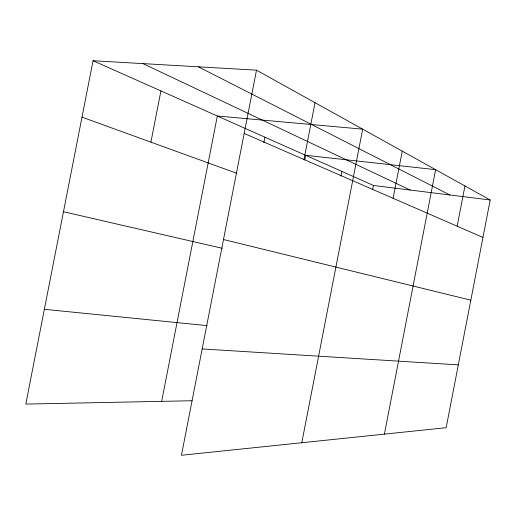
<?xml version="1.0" encoding="UTF-8"?>
<svg xmlns="http://www.w3.org/2000/svg" width="516" height="516" viewBox="0 0 516 516"><rect width="100%" height="100%" fill="white"/><g stroke="black" fill="none" stroke-linecap="round" stroke-linejoin="round"><path stroke-width="0.77" d="M384.388 434.137L435.627 169.674L305.672 155.31L304.75 160.031M457.163 226.202L464.948 185.96M256.497 70.17L490.2 199.989L446.159 427.7L181.445 455.273L256.497 70.17L93.054 60.727L25.8 404.099L192.081 400.738M150.911 142.152L160.921 90.919M161.663 401.351L217.326 116.01L362.69 129.155L301.789 442.741M263.87 142.7L264.94 137.191M303.976 159.496L315.031 102.684M340.992 176.098L341.902 171.428M372.687 189.34L373.436 185.463L93.054 60.727M393.108 198.305L402.261 151.136M202.169 348.939L458.311 364.864M44.37 309.303L207.193 325.622M373.436 185.463L490.2 199.989M63.474 211.741L222.261 248.306M223.493 239.521L470.824 300.177M81.999 117.158L236.876 173.331M244.165 133.451L482.957 237.431M142.938 63.61L410.201 190.036M198.35 66.809L449.862 194.971"/></g></svg>
